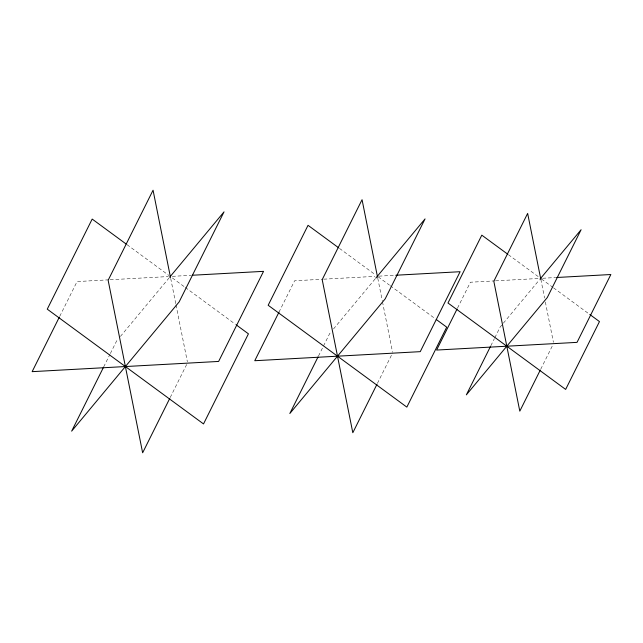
<?xml version="1.0" encoding="UTF-8"?>
<svg xmlns="http://www.w3.org/2000/svg" width="643" height="643" viewBox="0 0 643 643"><rect width="100%" height="100%" fill="white"/><g stroke="black" fill="none" stroke-linecap="round" stroke-linejoin="round"><path stroke-width="0.48" stroke-dasharray="3.21 2.41" d="M59.727 316.348L77.064 281.562L109.149 279.801M103.676 366.928L109.905 354.438M110.347 353.546L116.576 341.063L117.854 339.52M170.21 397.503L186.663 364.493M278.949 312.209L294.623 280.774L322.706 279.231M318.486 356.029L329.682 333.572L330.96 332.029M377.449 383.332L392.68 352.79M457.519 308.101L470.427 282.221L494.499 280.903M490.834 345.765L494.395 338.628M494.837 337.728L500.174 327.022L502.746 323.927M540.723 369.211L552.739 345.106M120.41 336.442L169.029 277.993M333.524 328.951L375.126 278.933M503.389 323.156L539.356 279.914M110.154 279.753L168.297 276.562M172.308 276.345L191.357 275.3M323.71 279.175L374.861 276.377M378.872 276.152L395.927 275.22M495.504 280.846L541.639 278.315M542.644 278.258L555.681 277.543M508.404 254.692L540.642 278.371M541.446 278.966L552.731 287.252M553.535 287.839L588.996 313.888M339.48 248.407L374.949 274.465M378.172 276.828L389.465 285.122M390.269 285.709L434.612 318.277M126.992 244.645L169.093 275.566M172.332 277.945L184.477 286.858M185.28 287.453L235.483 324.321M540.835 279.351L544.573 298.055M545.36 301.993L553.43 342.341M377.762 278.202L382.272 300.771M382.472 301.752L392.479 351.801M170.7 278.419L175.796 303.898M175.989 304.878L187.362 361.736"/><path stroke-width="0.96" d="M59.277 317.24L32.15 371.654L218.628 361.438L263.542 271.346L192.361 275.244M103.234 367.82L71.654 431.148L179.124 301.937L224.037 211.852L169.664 277.221M169.768 398.395L142.642 452.801L108.137 280.292L153.058 190.199L170.499 277.438M278.949 312.209L254.765 360.723L420.249 351.657L460.115 271.708L395.927 275.22M318.036 356.929L289.824 413.521L385.189 298.858L425.055 218.901L375.769 278.162M376.999 384.225L352.814 432.739L322.199 279.641L362.057 199.692L377.562 277.221M457.077 308.994L436.605 350.057L577.028 342.365L610.85 274.521L556.685 277.495M490.384 346.657L466.352 394.858L547.273 297.564L581.103 229.72L539.999 279.142M540.273 370.103L519.801 411.166L493.824 281.256L527.646 213.42L540.835 279.351M507.6 254.106L481.808 235.161L447.986 302.998L565.647 389.417L599.469 321.58L589.8 314.475M338.668 247.812L308.037 225.315L268.171 305.264L406.842 407.115L446.7 327.158L436.219 319.467M126.181 244.051L92.182 219.07L47.26 309.162L203.518 423.93L248.431 333.838L236.286 324.916"/></g></svg>
